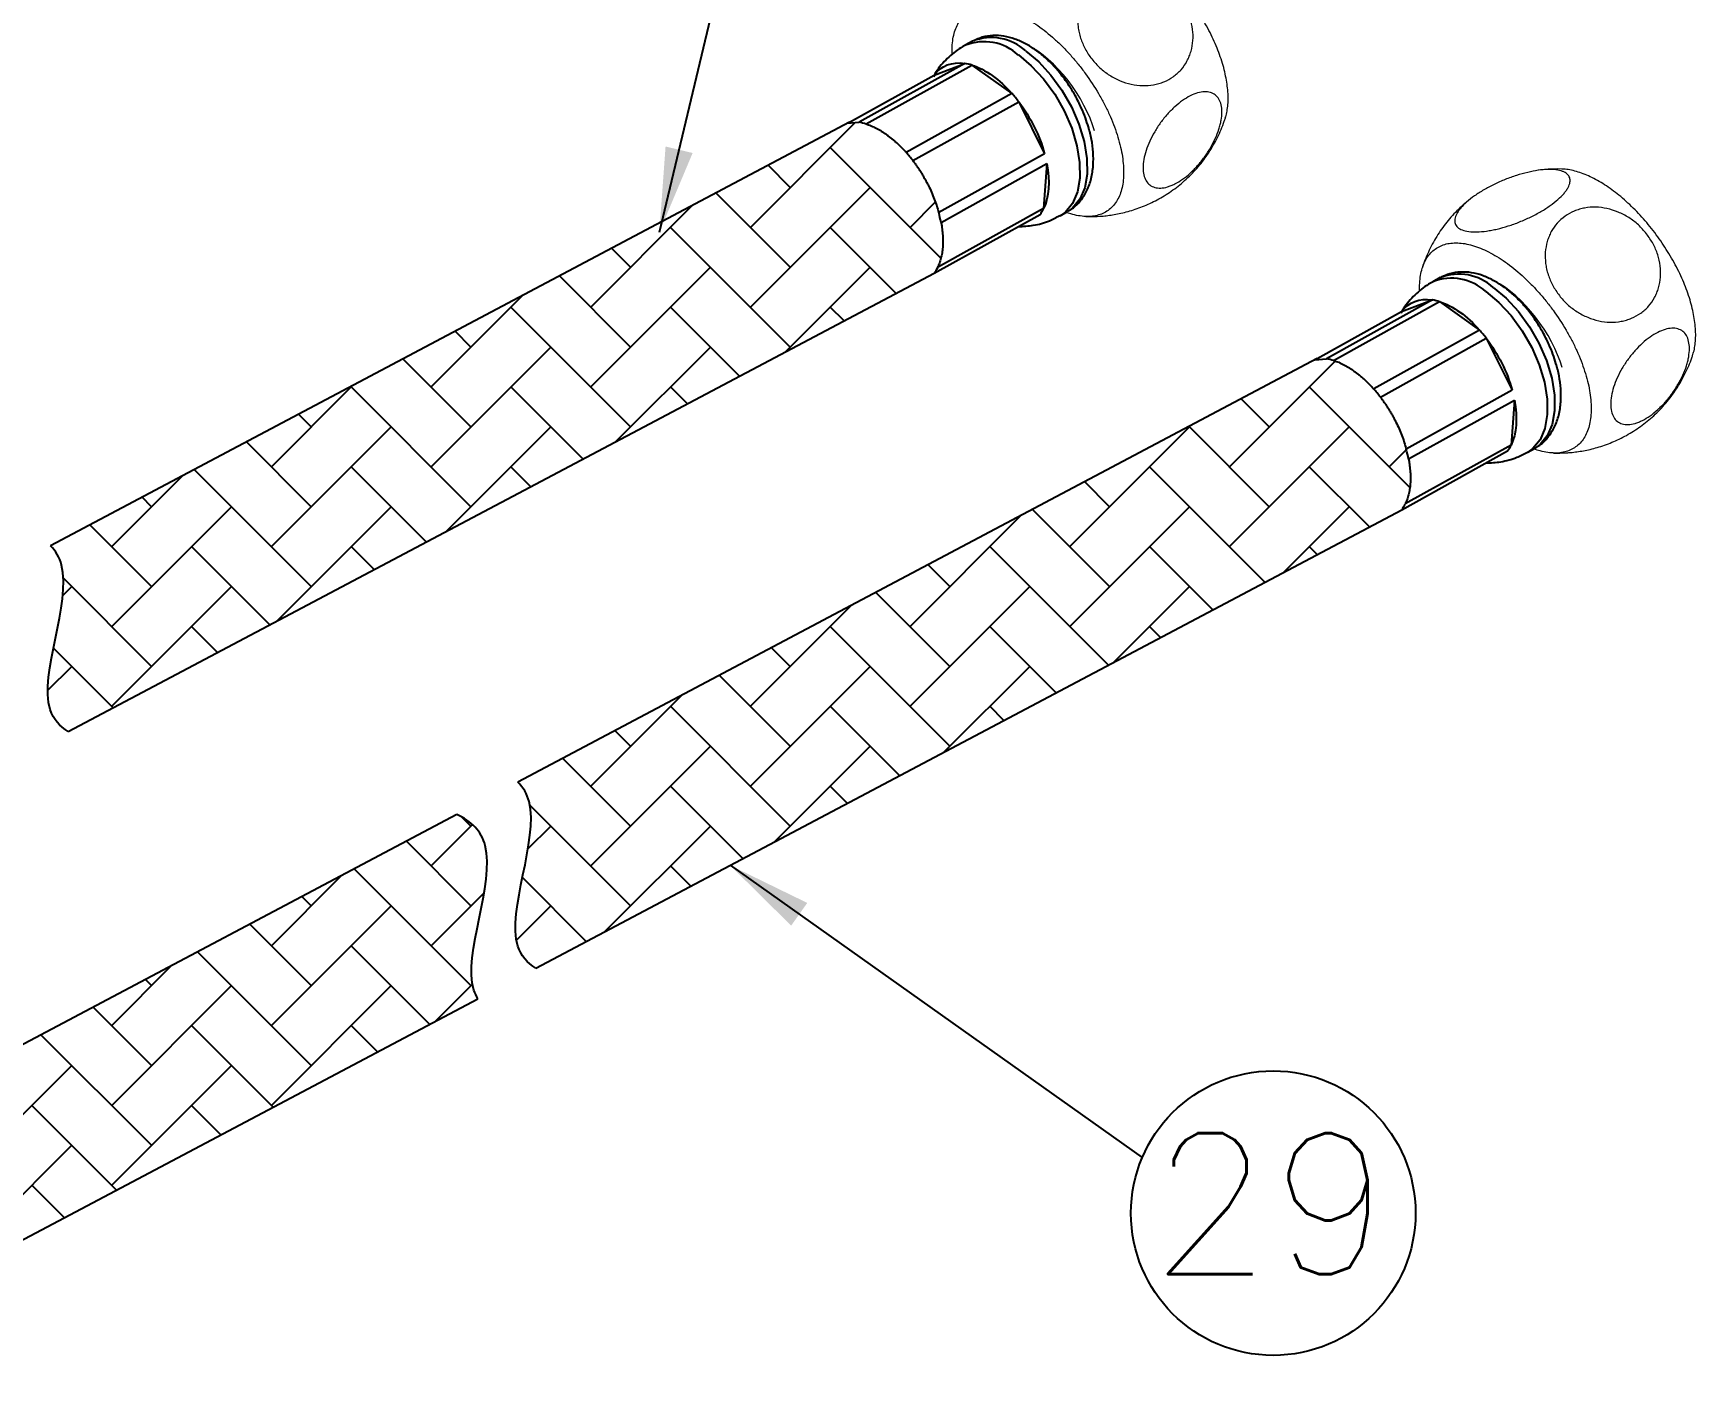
# Model space of a CAD drawing. Extents: x 7948 to 8542, y -4601 to -4181.
# Drawn here: x 8409 to 8467.9, y -4297.5 to -4249.9 of the extents above; entities that cross this region are included whole.
import ezdxf

# ---------------------------------------------------------------- set-up
doc = ezdxf.new("R2010")
doc.units = 0
doc.header["$LTSCALE"] = 7
doc.header["$MEASUREMENT"] = 0
doc.layers.get('0').update_dxf_attribs({"color": 2, "linetype": 'CONTINUOUS'})
for name, color, linetype in [('BODY', 7, 'CONTINUOUS'), ('D', 2, 'CONTINUOUS'), ('Layer 1', 7, 'CONTINUOUS')]:
    doc.layers.add(name, color=color, linetype=linetype)
doc.styles.add('ROMANS', font='romans')
doc.styles.add('STYLE', font='romans.shx', dxfattribs={"bigfont": 'whgtxt.shx'})
doc.dimstyles.new('A-3', dxfattribs={"dimscale": 0, "dimtxt": 2.8, "dimasz": 2, "dimexe": 0.7, "dimexo": 0.5, "dimgap": 1, "dimtad": 1, "dimdec": 4, "dimdsep": 46, "dimtxsty": 'ROMANS', "dimcen": 0, "dimclrd": 3, "dimclre": 3, "dimclrt": 2, "dimadec": 4, "dimazin": 2, "dimtfac": 1, "dimtdec": 4, "dimtmove": 0, "dimatfit": 0, "dimfxl": 0, "dimarcsym": 0})

# ---------------------------------------------------------------- blocks, each defined once
blk = doc.blocks.new('A$C324A5E52')
at = {"ltscale": 0.6}
h = blk.add_hatch(dxfattribs=at)
h.set_pattern_fill('AR-HBONE', color=256)
edge = h.paths.add_edge_path()
edge.add_spline(control_points=[(115.05, 73.99), (114.93, 74.18), (113.75, 76.72), (117.16, 84.05), (114.58, 86.59), (113.55, 87.05)], knot_values=[11.703124, 11.703124, 11.703124, 11.703124, 12.612456, 22.884098, 26.80014, 26.80014, 26.80014, 26.80014], degree=3, periodic=0)
edge.add_line((113.55, 87.05), (58.61, 57.96))
edge.add_line((58.61, 57.96), (59.95, 57.15))
edge.add_line((59.95, 57.15), (61.18, 56.11))
edge.add_line((61.18, 56.11), (62.25, 54.84))
edge.add_line((62.25, 54.84), (63.15, 53.41))
edge.add_line((63.15, 53.41), (63.83, 51.86))
edge.add_line((63.83, 51.86), (64.26, 50.26))
edge.add_line((64.26, 50.26), (64.43, 48.66))
edge.add_line((64.43, 48.66), (64.33, 47.14))
edge.add_line((64.33, 47.14), (115.05, 73.99))
edge = h.paths.add_edge_path()
edge.add_arc((178.38, 110.21), 2.64, 323.8065, 338.0752)
edge.add_spline(control_points=[(180.75, 109.06), (180.8, 109.16), (180.89, 109.37), (180.99, 109.71), (181.07, 110.08), (181.11, 110.41), (181.12, 110.69), (181.13, 110.9), (181.12, 111.12), (181.11, 111.34), (181.09, 111.56), (181.07, 111.79), (181.04, 112.02), (181.01, 112.17), (180.99, 112.25)], knot_values=[0, 0, 0, 0, 0.125506, 0.250088, 0.374612, 0.499948, 0.562816, 0.625365, 0.687703, 0.749936, 0.812174, 0.874525, 0.937098, 1, 1, 1, 1], degree=3, periodic=0)
edge.add_arc((172.19, 110.58), 8.96, 10.7716, 15.3374)
edge.add_spline(control_points=[(180.83, 112.95), (180.79, 113.11), (180.69, 113.43), (180.52, 113.91), (180.32, 114.39), (180.14, 114.78), (179.98, 115.09), (179.85, 115.32), (179.72, 115.55), (179.59, 115.78), (179.45, 116), (179.3, 116.21), (179.15, 116.42), (179.05, 116.56), (179, 116.63)], knot_values=[0, 0, 0, 0, 0.125506, 0.250088, 0.374612, 0.499948, 0.562816, 0.625365, 0.687703, 0.749936, 0.812174, 0.874525, 0.937098, 1, 1, 1, 1], degree=3, periodic=0)
edge.add_arc((170.86, 110.45), 10.22, 37.2436, 41.4273)
edge.add_spline(control_points=[(178.52, 117.21), (178.47, 117.27), (178.35, 117.4), (178.18, 117.57), (178.01, 117.74), (177.84, 117.91), (177.66, 118.06), (177.48, 118.21), (177.3, 118.35), (177.18, 118.44), (177.12, 118.49)], knot_values=[0, 0, 0, 0, 0.125757, 0.250866, 0.375541, 0.5, 0.624459, 0.749134, 0.874243, 1, 1, 1, 1], degree=3, periodic=0)
edge.add_spline(control_points=[(177.12, 118.49), (177.06, 118.53), (176.94, 118.61), (176.76, 118.73), (176.58, 118.84), (176.4, 118.93), (176.22, 119.02), (176.04, 119.1), (175.86, 119.17), (175.74, 119.21), (175.68, 119.23)], knot_values=[0, 0, 0, 0, 0.125757, 0.250866, 0.375541, 0.5, 0.624459, 0.749134, 0.874243, 1, 1, 1, 1], degree=3, periodic=0)
edge.add_arc((174.63, 115.9), 3.49, 72.3791, 80.938)
edge.add_line((175.18, 119.35), (174.35, 119.28))
edge.add_line((174.35, 119.28), (117.89, 89.34))
edge.add_spline(control_points=[(117.89, 89.34), (118.26, 88.97), (119.86, 86.27), (116.44, 78.94), (118.54, 76.54), (119.15, 76.17)], knot_values=[9.860221, 9.860221, 9.860221, 9.860221, 11.941324, 22.212965, 24.965201, 24.965201, 24.965201, 24.965201], degree=3, periodic=0)
edge.add_line((119.15, 76.17), (180.51, 108.65))
edge = h.paths.add_edge_path()
edge.add_spline(control_points=[(148.18, 57.23), (148.06, 57.42), (146.88, 59.96), (150.29, 67.29), (147.71, 69.82), (146.68, 70.29)], knot_values=[11.703124, 11.703124, 11.703124, 11.703124, 12.612456, 22.884098, 26.80014, 26.80014, 26.80014, 26.80014], degree=3, periodic=0)
edge.add_line((146.68, 70.29), (91.73, 41.2))
edge.add_line((91.73, 41.2), (93.08, 40.39))
edge.add_line((93.08, 40.39), (94.3, 39.35))
edge.add_line((94.3, 39.35), (95.38, 38.08))
edge.add_line((95.38, 38.08), (96.28, 36.65))
edge.add_line((96.28, 36.65), (96.95, 35.1))
edge.add_line((96.95, 35.1), (97.39, 33.5))
edge.add_line((97.39, 33.5), (97.56, 31.9))
edge.add_line((97.56, 31.9), (97.46, 30.38))
edge.add_line((97.46, 30.38), (148.18, 57.23))
h = blk.add_hatch(dxfattribs=at)
h.set_pattern_fill('AR-HBONE', color=256)
edge = h.paths.add_edge_path()
edge.add_arc((211.51, 93.45), 2.64, 323.8065, 334.1296)
edge.add_spline(control_points=[(213.88, 92.3), (213.93, 92.4), (214.02, 92.61), (214.12, 92.95), (214.2, 93.32), (214.24, 93.65), (214.25, 93.93), (214.26, 94.14), (214.25, 94.36), (214.24, 94.57), (214.22, 94.8), (214.2, 95.02), (214.16, 95.25), (214.14, 95.41), (214.12, 95.49)], knot_values=[0, 0, 0, 0, 0.125506, 0.250088, 0.374612, 0.499948, 0.562816, 0.625365, 0.687703, 0.749936, 0.812174, 0.874525, 0.937098, 1, 1, 1, 1], degree=3, periodic=0)
edge.add_arc((205.32, 93.81), 8.96, 10.7716, 15.3374)
edge.add_spline(control_points=[(213.96, 96.18), (213.91, 96.34), (213.82, 96.66), (213.65, 97.15), (213.45, 97.62), (213.27, 98.02), (213.11, 98.33), (212.98, 98.56), (212.85, 98.79), (212.71, 99.01), (212.57, 99.23), (212.43, 99.45), (212.28, 99.66), (212.18, 99.8), (212.12, 99.87)], knot_values=[0, 0, 0, 0, 0.125506, 0.250088, 0.374612, 0.499948, 0.562816, 0.625365, 0.687703, 0.749936, 0.812174, 0.874525, 0.937098, 1, 1, 1, 1], degree=3, periodic=0)
edge.add_arc((203.99, 93.69), 10.22, 37.2436, 41.4273)
edge.add_spline(control_points=[(211.65, 100.45), (211.6, 100.51), (211.48, 100.63), (211.31, 100.81), (211.14, 100.98), (210.97, 101.15), (210.79, 101.3), (210.61, 101.45), (210.43, 101.59), (210.31, 101.68), (210.25, 101.72)], knot_values=[0, 0, 0, 0, 0.125757, 0.250866, 0.375541, 0.5, 0.624459, 0.749134, 0.874243, 1, 1, 1, 1], degree=3, periodic=0)
edge.add_spline(control_points=[(210.25, 101.72), (210.19, 101.77), (210.07, 101.85), (209.89, 101.97), (209.71, 102.07), (209.53, 102.17), (209.35, 102.26), (209.17, 102.34), (208.99, 102.41), (208.87, 102.45), (208.81, 102.47)], knot_values=[0, 0, 0, 0, 0.125757, 0.250866, 0.375541, 0.5, 0.624459, 0.749134, 0.874243, 1, 1, 1, 1], degree=3, periodic=0)
edge.add_arc((207.75, 99.14), 3.49, 72.3791, 80.938)
edge.add_line((208.3, 102.59), (207.48, 102.52))
edge.add_line((207.48, 102.52), (151.01, 72.58))
edge.add_spline(control_points=[(151.01, 72.58), (151.39, 72.21), (152.99, 69.51), (149.57, 62.17), (151.67, 59.78), (152.28, 59.41)], knot_values=[9.860221, 9.860221, 9.860221, 9.860221, 11.941324, 22.212965, 24.965201, 24.965201, 24.965201, 24.965201], degree=3, periodic=0)
edge.add_line((152.28, 59.41), (213.64, 91.89))
at = {"color": 7, "linetype": 'Continuous'}
for p, q in [((183.23, 125.1), (182.71, 124.81)), ((174.51, 119.36), (180.5, 122.69)), ((182.68, 123.52), (175.18, 119.35)), ((175.68, 119.23), (183.18, 123.4)), ((180.5, 122.69), (182.68, 123.52)), ((183.18, 123.4), (186.02, 121.38)), ((186.02, 121.38), (178.52, 117.21)), ((179, 116.63), (186.5, 120.81)), ((186.5, 120.81), (188.33, 117.12)), ((174.51, 119.36), (117.89, 89.34)), ((174.35, 119.28), (175.18, 119.35)), ((188.33, 117.12), (180.83, 112.95)), ((180.99, 112.25), (188.49, 116.42)), ((188.49, 116.42), (188.25, 113.23)), ((188.25, 113.23), (180.75, 109.06)), ((180.51, 108.65), (188.01, 112.82)), ((189.43, 112.73), (189.95, 113.02)), ((119.15, 76.17), (180.51, 108.65)), ((216.35, 108.34), (215.84, 108.05)), ((215.81, 106.76), (208.3, 102.59)), ((208.81, 102.47), (216.31, 106.64)), ((213.63, 105.93), (215.81, 106.76)), ((216.31, 106.64), (219.15, 104.62)), ((207.64, 102.6), (213.63, 105.93)), ((219.15, 104.62), (211.65, 100.45)), ((212.12, 99.87), (219.62, 104.05)), ((219.62, 104.05), (221.46, 100.36)), ((207.64, 102.6), (151.01, 72.58)), ((207.48, 102.52), (208.3, 102.59)), ((221.46, 100.36), (213.96, 96.18)), ((214.12, 95.49), (221.62, 99.66)), ((221.62, 99.66), (221.38, 96.47)), ((213.64, 91.89), (221.14, 96.06)), ((221.38, 96.47), (213.88, 92.3)), ((222.56, 95.97), (223.08, 96.26)), ((152.28, 59.41), (213.64, 91.89)), ((146.68, 70.29), (91.73, 41.19)), ((97.46, 30.38), (148.18, 57.23))]:
    blk.add_line(p, q, dxfattribs=at)
at = {"lineweight": 0}
for p, q in [((186.75, 125.02), (186.39, 125.16)), ((187.11, 124.85), (186.75, 125.02)), ((187.48, 124.63), (187.11, 124.85)), ((187.85, 124.39), (187.48, 124.63)), ((188.23, 124.11), (187.85, 124.39)), ((188.59, 123.8), (188.23, 124.11)), ((188.96, 123.46), (188.59, 123.8)), ((189.31, 123.1), (188.96, 123.46)), ((189.66, 122.71), (189.31, 123.1)), ((189.99, 122.31), (189.66, 122.71)), ((190.3, 121.88), (189.99, 122.31)), ((190.6, 121.45), (190.3, 121.88)), ((190.87, 121), (190.6, 121.45)), ((191.12, 120.55), (190.87, 121)), ((191.35, 120.09), (191.12, 120.55)), ((191.55, 119.64), (191.35, 120.09)), ((191.72, 119.18), (191.55, 119.64)), ((191.87, 118.74), (191.72, 119.18)), ((223.5, 115.97), (223.36, 115.95)), ((224.98, 116.03), (224.68, 116.04)), ((218.62, 114), (218.6, 113.99)), ((191.26, 112.67), (191.55, 112.67)), ((215.12, 109.12), (215.1, 109.05)), ((219.88, 108.26), (219.52, 108.4)), ((220.24, 108.09), (219.88, 108.26)), ((220.61, 107.87), (220.24, 108.09)), ((220.98, 107.63), (220.61, 107.87)), ((221.35, 107.35), (220.98, 107.63)), ((221.72, 107.04), (221.35, 107.35)), ((222.09, 106.7), (221.72, 107.04)), ((222.44, 106.34), (222.09, 106.7)), ((222.79, 105.95), (222.44, 106.34)), ((223.12, 105.54), (222.79, 105.95)), ((223.43, 105.12), (223.12, 105.54)), ((223.73, 104.69), (223.43, 105.12)), ((224, 104.24), (223.73, 104.69)), ((224.25, 103.79), (224, 104.24)), ((224.48, 103.33), (224.25, 103.79)), ((224.68, 102.88), (224.48, 103.33)), ((224.85, 102.42), (224.68, 102.88)), ((225, 101.98), (224.85, 102.42)), ((224.39, 95.91), (224.68, 95.91))]:
    blk.add_line(p, q, dxfattribs=at)
at = {"color": 8, "linetype": 'Continuous', "flags": 128}
for points in [[(186.47, 124.12), (187.39, 123.35), (188.26, 122.42), (189.05, 121.34), (189.72, 120.16), (190.25, 118.93), (190.62, 117.69), (190.81, 116.5), (190.82, 115.39), (190.65, 114.41), (190.31, 113.6), (189.8, 112.99), (189.43, 112.73)], [(186.99, 124.4), (187.91, 123.64), (188.78, 122.7), (189.56, 121.62), (190.23, 120.45), (190.76, 119.22), (191.13, 117.98), (191.33, 116.78), (191.34, 115.68), (191.17, 114.7), (190.82, 113.89), (190.31, 113.27), (189.95, 113.02)], [(219.6, 107.36), (220.52, 106.59), (221.39, 105.65), (222.18, 104.58), (222.85, 103.4), (223.38, 102.17), (223.75, 100.93), (223.94, 99.73), (223.95, 98.63), (223.78, 97.65), (223.44, 96.84), (222.93, 96.23), (222.56, 95.97)], [(220.12, 107.64), (221.04, 106.88), (221.91, 105.94), (222.69, 104.86), (223.36, 103.69), (223.89, 102.46), (224.26, 101.22), (224.46, 100.02), (224.47, 98.91), (224.3, 97.94), (223.95, 97.13), (223.44, 96.51), (223.08, 96.26)]]:
    blk.add_lwpolyline(points, dxfattribs=at)
at = {"color": 8, "linetype": 'Continuous'}
for centre, start, end in [((184.04, 121.46), 47.483, 111.5746), ((184.56, 121.75), 47.4707, 111.6885), ((217.69, 104.99), 47.4707, 111.6885), ((217.17, 104.7), 47.483, 111.5746)]:
    blk.add_arc(centre, 3.6, start, end, dxfattribs=at)
at = {"color": 7, "linetype": 'Continuous'}
for centre, radius, start, end in [((182.13, 120.07), 3.49, 72.3791, 80.938), ((178.36, 114.62), 10.22, 37.2436, 41.4273), ((174.63, 115.9), 3.49, 72.3791, 80.938), ((170.86, 110.45), 10.22, 37.2436, 41.4273), ((185.88, 114.38), 2.64, 323.8065, 334.1296), ((172.19, 110.58), 8.96, 10.7716, 15.3374), ((178.38, 110.21), 2.64, 323.8065, 334.1296), ((215.26, 103.31), 3.49, 72.3791, 80.938), ((211.49, 97.86), 10.22, 37.2436, 41.4273), ((207.75, 99.14), 3.49, 72.3791, 80.938), ((203.99, 93.69), 10.22, 37.2436, 41.4273), ((205.32, 93.81), 8.96, 10.7716, 15.3374), ((219.01, 97.62), 2.64, 323.8065, 334.1296), ((211.51, 93.45), 2.64, 323.8065, 334.1296)]:
    blk.add_arc(centre, radius, start, end, dxfattribs=at)
at = {"lineweight": 0}
for points, knots in [([(201.13, 119.66), (201.15, 119.71), (201.22, 119.9), (201.28, 120.25), (201.34, 120.72), (201.34, 121.24), (201.3, 121.77), (201.22, 122.34), (201.1, 122.92), (200.94, 123.53), (200.73, 124.14), (200.49, 124.77), (200.21, 125.39), (199.89, 126.02), (199.54, 126.65), (199.16, 127.26), (198.76, 127.86), (198.32, 128.44), (197.87, 129), (197.4, 129.54), (196.91, 130.04), (196.41, 130.51), (195.9, 130.95), (195.39, 131.34), (194.88, 131.69), (194.37, 132), (193.86, 132.26), (193.37, 132.47), (192.89, 132.63), (192.42, 132.74), (192.07, 132.79), (191.89, 132.79), (191.85, 132.79)], [0, 0, 0, 0, 0.014313, 0.048633, 0.083194, 0.118126, 0.153567, 0.187888, 0.222511, 0.257381, 0.292822, 0.327142, 0.361765, 0.396635, 0.432077, 0.466397, 0.50102, 0.53589, 0.571331, 0.605528, 0.640212, 0.675144, 0.710586, 0.744906, 0.779467, 0.814399, 0.84984, 0.884161, 0.918784, 0.953653, 0.989095, 1, 1, 1, 1]), ([(197.44, 122.58), (197.23, 122.44), (197.02, 122.32), (196.67, 122.17), (196.55, 122.13), (196.3, 122.06), (196.18, 122.03), (195.8, 121.96), (195.54, 121.94), (195.01, 121.95), (194.73, 121.99), (194.2, 122.1), (193.94, 122.18), (193.55, 122.35), (193.42, 122.41), (193.17, 122.54), (193.05, 122.61), (192.69, 122.84), (192.46, 123.01), (192.04, 123.4), (191.85, 123.61), (191.5, 124.06), (191.34, 124.3), (191.08, 124.8), (190.97, 125.05), (190.84, 125.45), (190.8, 125.58), (190.74, 125.85), (190.72, 125.98), (190.67, 126.38), (190.66, 126.64), (190.7, 127.17), (190.75, 127.42), (190.85, 127.78), (190.89, 127.9), (190.99, 128.14), (191.04, 128.25), (191.22, 128.58), (191.37, 128.78), (191.69, 129.15), (191.88, 129.31), (192.28, 129.6), (192.5, 129.72), (192.85, 129.87), (192.97, 129.91), (193.22, 129.98), (193.34, 130.01), (193.72, 130.08), (193.98, 130.1), (194.52, 130.09), (194.78, 130.06), (195.32, 129.94), (195.58, 129.86), (196.1, 129.64), (196.35, 129.51), (196.83, 129.2), (197.06, 129.03), (197.48, 128.64), (197.67, 128.44), (198.03, 127.98), (198.18, 127.74), (198.38, 127.37), (198.44, 127.25), (198.55, 126.99), (198.6, 126.86), (198.72, 126.46), (198.78, 126.2), (198.85, 125.67), (198.86, 125.4), (198.82, 124.88), (198.78, 124.63), (198.67, 124.26), (198.63, 124.14), (198.53, 123.91), (198.48, 123.79), (198.3, 123.47), (198.16, 123.26), (197.83, 122.89), (197.64, 122.73), (197.44, 122.58)], [0, 0, 0, 0, 0.03125, 0.03125, 0.046875, 0.046875, 0.0625, 0.0625, 0.09375, 0.09375, 0.125, 0.125, 0.15625, 0.15625, 0.171875, 0.171875, 0.1875, 0.1875, 0.21875, 0.21875, 0.25, 0.25, 0.28125, 0.28125, 0.3125, 0.3125, 0.328125, 0.328125, 0.34375, 0.34375, 0.375, 0.375, 0.40625, 0.40625, 0.421875, 0.421875, 0.4375, 0.4375, 0.46875, 0.46875, 0.5, 0.5, 0.53125, 0.53125, 0.546875, 0.546875, 0.5625, 0.5625, 0.59375, 0.59375, 0.625, 0.625, 0.65625, 0.65625, 0.6875, 0.6875, 0.71875, 0.71875, 0.75, 0.75, 0.78125, 0.78125, 0.796875, 0.796875, 0.8125, 0.8125, 0.84375, 0.84375, 0.875, 0.875, 0.90625, 0.90625, 0.921875, 0.921875, 0.9375, 0.9375, 0.96875, 0.96875, 1, 1, 1, 1]), ([(181.78, 124.18), (181.77, 124.26), (181.77, 124.33), (181.77, 124.61), (181.78, 124.8), (181.82, 125.17), (181.85, 125.35), (181.97, 125.85), (182.08, 126.15), (182.31, 126.54), (182.4, 126.66), (182.58, 126.88), (182.69, 126.98), (183.02, 127.24), (183.27, 127.37), (183.83, 127.54), (184.14, 127.57), (184.64, 127.55), (184.81, 127.54), (185.16, 127.48), (185.34, 127.43), (185.89, 127.27), (186.27, 127.12), (187.05, 126.72), (187.45, 126.48), (188.25, 125.92), (188.64, 125.6), (189.23, 125.07), (189.43, 124.88), (189.81, 124.5), (190.18, 124.1), (190.54, 123.68), (190.89, 123.24), (191.06, 123.02), (191.56, 122.33), (191.87, 121.86), (192.29, 121.14), (192.42, 120.9), (192.68, 120.41), (192.8, 120.17), (193.13, 119.44), (193.31, 118.96), (193.54, 118.24), (193.61, 118), (193.73, 117.54), (193.78, 117.31), (193.89, 116.65), (193.93, 116.22), (193.93, 115.62), (193.92, 115.43), (193.89, 115.06), (193.83, 114.71), (193.73, 114.39), (193.62, 114.09), (193.55, 113.95), (193.32, 113.56), (193.13, 113.34), (192.69, 112.99), (192.44, 112.86), (191.88, 112.7), (191.57, 112.66), (191.07, 112.68), (190.9, 112.7), (190.55, 112.76), (190.37, 112.8), (190.06, 112.89), (189.92, 112.93), (189.79, 112.98)], [1.2438572, 1.2438572, 1.2438572, 1.2438572, 1.25, 1.25, 1.265625, 1.265625, 1.28125, 1.28125, 1.3125, 1.3125, 1.328125, 1.328125, 1.34375, 1.34375, 1.375, 1.375, 1.40625, 1.40625, 1.421875, 1.421875, 1.4375, 1.4375, 1.46875, 1.46875, 1.5, 1.5, 1.53125, 1.53125, 1.546875, 1.546875, 1.5625, 1.578125, 1.578125, 1.59375, 1.59375, 1.625, 1.625, 1.640625, 1.640625, 1.65625, 1.65625, 1.6875, 1.6875, 1.703125, 1.703125, 1.71875, 1.71875, 1.75, 1.75, 1.765625, 1.765625, 1.78125, 1.796875, 1.796875, 1.8125, 1.8125, 1.84375, 1.84375, 1.875, 1.875, 1.90625, 1.90625, 1.921875, 1.921875, 1.9375, 1.9375, 1.9485763, 1.9485763, 1.9485763, 1.9485763]), ([(198.1, 115.31), (197.92, 115.18), (197.74, 115.07), (197.47, 114.94), (197.38, 114.9), (197.21, 114.83), (197.12, 114.8), (196.87, 114.72), (196.71, 114.69), (196.4, 114.68), (196.26, 114.7), (196, 114.77), (195.89, 114.83), (195.68, 114.99), (195.6, 115.09), (195.46, 115.33), (195.4, 115.47), (195.33, 115.78), (195.31, 115.95), (195.31, 116.31), (195.33, 116.51), (195.4, 116.92), (195.46, 117.13), (195.6, 117.56), (195.68, 117.79), (195.88, 118.23), (196, 118.46), (196.26, 118.9), (196.4, 119.12), (196.63, 119.43), (196.71, 119.53), (196.87, 119.73), (196.95, 119.83), (197.2, 120.11), (197.38, 120.29), (197.74, 120.61), (197.92, 120.76), (198.28, 121.02), (198.47, 121.13), (198.83, 121.31), (199, 121.39), (199.34, 121.48), (199.5, 121.51), (199.81, 121.52), (199.95, 121.51), (200.2, 121.43), (200.32, 121.37), (200.52, 121.21), (200.61, 121.11), (200.75, 120.88), (200.8, 120.74), (200.88, 120.43), (200.89, 120.26), (200.89, 119.89), (200.88, 119.7), (200.82, 119.4), (200.8, 119.29), (200.75, 119.08), (200.72, 118.97), (200.61, 118.64), (200.53, 118.42), (200.32, 117.97), (200.21, 117.75), (199.95, 117.31), (199.81, 117.09), (199.5, 116.67), (199.34, 116.47), (199.01, 116.1), (198.83, 115.92), (198.47, 115.59), (198.29, 115.44), (198.1, 115.31)], [0, 0, 0, 0, 0.03125, 0.03125, 0.046875, 0.046875, 0.0625, 0.0625, 0.09375, 0.09375, 0.125, 0.125, 0.15625, 0.15625, 0.1875, 0.1875, 0.21875, 0.21875, 0.25, 0.25, 0.28125, 0.28125, 0.3125, 0.3125, 0.34375, 0.34375, 0.375, 0.375, 0.40625, 0.40625, 0.421875, 0.421875, 0.4375, 0.4375, 0.46875, 0.46875, 0.5, 0.5, 0.53125, 0.53125, 0.5625, 0.5625, 0.59375, 0.59375, 0.625, 0.625, 0.65625, 0.65625, 0.6875, 0.6875, 0.71875, 0.71875, 0.75, 0.75, 0.78125, 0.78125, 0.796875, 0.796875, 0.8125, 0.8125, 0.84375, 0.84375, 0.875, 0.875, 0.90625, 0.90625, 0.9375, 0.9375, 0.96875, 0.96875, 1, 1, 1, 1]), ([(191.55, 112.67), (191.78, 112.67), (192.08, 112.68), (192.54, 112.71), (192.93, 112.76), (193.39, 112.83), (193.87, 112.93), (194.38, 113.07), (194.89, 113.23), (195.41, 113.43), (195.92, 113.66), (196.44, 113.92), (196.94, 114.22), (197.43, 114.55), (197.91, 114.92), (198.37, 115.32), (198.81, 115.74), (199.22, 116.2), (199.61, 116.68), (199.96, 117.19), (200.29, 117.72), (200.59, 118.27), (200.84, 118.84), (201.03, 119.3), (201.11, 119.58), (201.14, 119.66)], [0, 0, 0, 0, 0.052195, 0.073208, 0.108171, 0.144582, 0.183763, 0.22481, 0.267358, 0.31111, 0.355849, 0.401407, 0.447653, 0.494481, 0.541804, 0.58955, 0.63766, 0.686082, 0.734776, 0.783706, 0.832843, 0.882161, 0.931642, 0.981267, 1, 1, 1, 1]), ([(224.15, 113.45), (223.95, 113.3), (223.73, 113.16), (223.38, 112.96), (223.27, 112.89), (223.02, 112.76), (222.89, 112.7), (222.51, 112.51), (222.25, 112.4), (221.72, 112.18), (221.45, 112.09), (220.92, 111.92), (220.66, 111.84), (220.27, 111.75), (220.14, 111.73), (219.89, 111.68), (219.77, 111.66), (219.41, 111.61), (219.18, 111.59), (218.76, 111.58), (218.56, 111.59), (218.21, 111.63), (218.06, 111.67), (217.79, 111.77), (217.68, 111.83), (217.56, 111.94), (217.52, 111.99), (217.46, 112.07), (217.44, 112.12), (217.39, 112.27), (217.38, 112.37), (217.42, 112.61), (217.46, 112.74), (217.57, 112.93), (217.61, 113), (217.71, 113.14), (217.76, 113.21), (217.94, 113.42), (218.08, 113.56), (218.41, 113.85), (218.6, 114), (219, 114.28), (219.22, 114.42), (219.57, 114.63), (219.69, 114.69), (219.93, 114.82), (220.06, 114.89), (220.44, 115.07), (220.7, 115.19), (221.23, 115.4), (221.5, 115.5), (222.03, 115.67), (222.3, 115.74), (222.82, 115.86), (223.06, 115.91), (223.54, 115.98), (223.77, 116), (224.19, 116.01), (224.39, 116), (224.74, 115.96), (224.9, 115.92), (225.09, 115.85), (225.16, 115.82), (225.26, 115.75), (225.31, 115.72), (225.44, 115.6), (225.5, 115.52), (225.57, 115.32), (225.57, 115.21), (225.54, 114.98), (225.49, 114.85), (225.39, 114.66), (225.34, 114.59), (225.25, 114.45), (225.19, 114.38), (225.02, 114.17), (224.87, 114.03), (224.54, 113.74), (224.36, 113.59), (224.15, 113.45)], [0, 0, 0, 0, 0.03125, 0.03125, 0.046875, 0.046875, 0.0625, 0.0625, 0.09375, 0.09375, 0.125, 0.125, 0.15625, 0.15625, 0.171875, 0.171875, 0.1875, 0.1875, 0.21875, 0.21875, 0.25, 0.25, 0.28125, 0.28125, 0.3125, 0.3125, 0.328125, 0.328125, 0.34375, 0.34375, 0.375, 0.375, 0.40625, 0.40625, 0.421875, 0.421875, 0.4375, 0.4375, 0.46875, 0.46875, 0.5, 0.5, 0.53125, 0.53125, 0.546875, 0.546875, 0.5625, 0.5625, 0.59375, 0.59375, 0.625, 0.625, 0.65625, 0.65625, 0.6875, 0.6875, 0.71875, 0.71875, 0.75, 0.75, 0.78125, 0.78125, 0.796875, 0.796875, 0.8125, 0.8125, 0.84375, 0.84375, 0.875, 0.875, 0.90625, 0.90625, 0.921875, 0.921875, 0.9375, 0.9375, 0.96875, 0.96875, 1, 1, 1, 1]), ([(224.68, 116.04), (224.46, 116.04), (224.15, 116.03), (223.78, 116), (223.64, 115.98), (223.58, 115.98)], [0, 0, 0, 0, 0.597062, 0.837426, 1, 1, 1, 1]), ([(234.26, 102.9), (234.28, 102.95), (234.35, 103.13), (234.41, 103.49), (234.46, 103.96), (234.47, 104.47), (234.43, 105.01), (234.35, 105.58), (234.23, 106.16), (234.07, 106.76), (233.86, 107.38), (233.62, 108), (233.34, 108.63), (233.02, 109.26), (232.67, 109.88), (232.29, 110.5), (231.89, 111.09), (231.45, 111.68), (231, 112.24), (230.53, 112.77), (230.04, 113.28), (229.54, 113.75), (229.03, 114.19), (228.52, 114.58), (228.01, 114.93), (227.5, 115.24), (226.99, 115.5), (226.5, 115.71), (226.02, 115.87), (225.55, 115.98), (225.2, 116.03), (225.02, 116.03), (224.98, 116.03)], [0, 0, 0, 0, 0.014313, 0.048633, 0.083194, 0.118126, 0.153567, 0.187888, 0.222511, 0.257381, 0.292822, 0.327142, 0.361765, 0.396635, 0.432077, 0.466397, 0.50102, 0.53589, 0.571331, 0.605528, 0.640212, 0.675144, 0.710586, 0.744906, 0.779467, 0.814399, 0.84984, 0.884161, 0.918784, 0.953653, 0.989095, 1, 1, 1, 1]), ([(218.45, 113.87), (218.41, 113.84), (218.21, 113.69), (217.87, 113.39), (217.43, 112.97), (217.02, 112.51), (216.63, 112.03), (216.28, 111.52), (215.95, 110.99), (215.65, 110.44), (215.39, 109.87), (215.23, 109.45), (215.16, 109.22), (215.15, 109.19)], [0, 0, 0, 0, 0.0255479, 0.1297064, 0.2346576, 0.3402919, 0.4465178, 0.5532584, 0.6604497, 0.7680382, 0.8759797, 0.9842379, 1, 1, 1, 1]), ([(230.57, 105.82), (230.36, 105.68), (230.14, 105.56), (229.8, 105.41), (229.68, 105.37), (229.43, 105.3), (229.31, 105.27), (228.92, 105.2), (228.66, 105.18), (228.13, 105.19), (227.86, 105.22), (227.33, 105.34), (227.07, 105.42), (226.68, 105.59), (226.55, 105.65), (226.3, 105.78), (226.18, 105.85), (225.82, 106.08), (225.59, 106.25), (225.17, 106.64), (224.98, 106.85), (224.63, 107.3), (224.47, 107.54), (224.2, 108.03), (224.1, 108.29), (223.97, 108.68), (223.93, 108.82), (223.87, 109.09), (223.85, 109.22), (223.8, 109.62), (223.79, 109.88), (223.83, 110.41), (223.88, 110.66), (223.98, 111.02), (224.02, 111.14), (224.12, 111.37), (224.17, 111.49), (224.35, 111.82), (224.5, 112.02), (224.82, 112.39), (225.01, 112.55), (225.41, 112.84), (225.63, 112.96), (225.98, 113.1), (226.1, 113.15), (226.35, 113.22), (226.47, 113.25), (226.85, 113.32), (227.11, 113.34), (227.65, 113.33), (227.91, 113.29), (228.44, 113.18), (228.71, 113.09), (229.23, 112.88), (229.48, 112.75), (229.96, 112.44), (230.19, 112.27), (230.61, 111.88), (230.8, 111.67), (231.15, 111.22), (231.31, 110.98), (231.51, 110.61), (231.57, 110.49), (231.68, 110.23), (231.73, 110.1), (231.85, 109.7), (231.91, 109.44), (231.98, 108.91), (231.99, 108.64), (231.95, 108.12), (231.9, 107.86), (231.8, 107.5), (231.76, 107.38), (231.66, 107.14), (231.61, 107.03), (231.43, 106.71), (231.29, 106.5), (230.96, 106.13), (230.77, 105.97), (230.57, 105.82)], [0, 0, 0, 0, 0.03125, 0.03125, 0.046875, 0.046875, 0.0625, 0.0625, 0.09375, 0.09375, 0.125, 0.125, 0.15625, 0.15625, 0.171875, 0.171875, 0.1875, 0.1875, 0.21875, 0.21875, 0.25, 0.25, 0.28125, 0.28125, 0.3125, 0.3125, 0.328125, 0.328125, 0.34375, 0.34375, 0.375, 0.375, 0.40625, 0.40625, 0.421875, 0.421875, 0.4375, 0.4375, 0.46875, 0.46875, 0.5, 0.5, 0.53125, 0.53125, 0.546875, 0.546875, 0.5625, 0.5625, 0.59375, 0.59375, 0.625, 0.625, 0.65625, 0.65625, 0.6875, 0.6875, 0.71875, 0.71875, 0.75, 0.75, 0.78125, 0.78125, 0.796875, 0.796875, 0.8125, 0.8125, 0.84375, 0.84375, 0.875, 0.875, 0.90625, 0.90625, 0.921875, 0.921875, 0.9375, 0.9375, 0.96875, 0.96875, 1, 1, 1, 1]), ([(214.91, 107.41), (214.9, 107.49), (214.9, 107.57), (214.9, 107.85), (214.91, 108.04), (214.95, 108.41), (214.98, 108.59), (215.1, 109.09), (215.21, 109.39), (215.44, 109.78), (215.52, 109.9), (215.71, 110.12), (215.82, 110.22), (216.15, 110.48), (216.4, 110.61), (216.96, 110.78), (217.27, 110.81), (217.77, 110.79), (217.94, 110.78), (218.29, 110.72), (218.47, 110.67), (219.02, 110.51), (219.4, 110.36), (220.18, 109.96), (220.58, 109.72), (221.38, 109.16), (221.77, 108.84), (222.36, 108.31), (222.55, 108.12), (222.94, 107.74), (223.31, 107.34), (223.67, 106.92), (224.02, 106.48), (224.19, 106.26), (224.69, 105.57), (225, 105.1), (225.42, 104.38), (225.55, 104.14), (225.81, 103.65), (225.93, 103.41), (226.26, 102.68), (226.44, 102.19), (226.67, 101.48), (226.74, 101.24), (226.86, 100.78), (226.91, 100.55), (227.02, 99.89), (227.06, 99.46), (227.06, 98.86), (227.05, 98.67), (227.01, 98.3), (226.96, 97.95), (226.86, 97.63), (226.75, 97.33), (226.68, 97.19), (226.45, 96.8), (226.26, 96.58), (225.82, 96.23), (225.57, 96.1), (225, 95.93), (224.7, 95.9), (224.2, 95.92), (224.03, 95.94), (223.68, 96), (223.5, 96.04), (223.19, 96.13), (223.05, 96.17), (222.92, 96.22)], [1.2438572, 1.2438572, 1.2438572, 1.2438572, 1.25, 1.25, 1.265625, 1.265625, 1.28125, 1.28125, 1.3125, 1.3125, 1.328125, 1.328125, 1.34375, 1.34375, 1.375, 1.375, 1.40625, 1.40625, 1.421875, 1.421875, 1.4375, 1.4375, 1.46875, 1.46875, 1.5, 1.5, 1.53125, 1.53125, 1.546875, 1.546875, 1.5625, 1.578125, 1.578125, 1.59375, 1.59375, 1.625, 1.625, 1.640625, 1.640625, 1.65625, 1.65625, 1.6875, 1.6875, 1.703125, 1.703125, 1.71875, 1.71875, 1.75, 1.75, 1.765625, 1.765625, 1.78125, 1.796875, 1.796875, 1.8125, 1.8125, 1.84375, 1.84375, 1.875, 1.875, 1.90625, 1.90625, 1.921875, 1.921875, 1.9375, 1.9375, 1.9485763, 1.9485763, 1.9485763, 1.9485763]), ([(231.23, 98.55), (231.05, 98.42), (230.87, 98.31), (230.6, 98.18), (230.51, 98.14), (230.34, 98.06), (230.25, 98.03), (230, 97.96), (229.84, 97.93), (229.53, 97.92), (229.39, 97.94), (229.13, 98.01), (229.02, 98.07), (228.81, 98.23), (228.72, 98.33), (228.59, 98.57), (228.53, 98.71), (228.46, 99.02), (228.44, 99.19), (228.44, 99.55), (228.46, 99.75), (228.53, 100.16), (228.58, 100.37), (228.72, 100.8), (228.81, 101.03), (229.01, 101.47), (229.13, 101.7), (229.39, 102.14), (229.53, 102.36), (229.76, 102.67), (229.83, 102.77), (230, 102.97), (230.08, 103.07), (230.33, 103.35), (230.51, 103.53), (230.86, 103.85), (231.05, 104), (231.41, 104.26), (231.59, 104.37), (231.95, 104.55), (232.13, 104.62), (232.47, 104.72), (232.63, 104.75), (232.93, 104.76), (233.07, 104.75), (233.33, 104.67), (233.45, 104.61), (233.65, 104.45), (233.74, 104.35), (233.88, 104.12), (233.93, 103.98), (234, 103.67), (234.02, 103.5), (234.02, 103.13), (234, 102.94), (233.95, 102.63), (233.93, 102.53), (233.88, 102.32), (233.85, 102.21), (233.74, 101.88), (233.66, 101.66), (233.45, 101.21), (233.34, 100.99), (233.08, 100.55), (232.94, 100.33), (232.63, 99.91), (232.47, 99.71), (232.14, 99.33), (231.96, 99.16), (231.6, 98.83), (231.42, 98.68), (231.23, 98.55)], [0, 0, 0, 0, 0.03125, 0.03125, 0.046875, 0.046875, 0.0625, 0.0625, 0.09375, 0.09375, 0.125, 0.125, 0.15625, 0.15625, 0.1875, 0.1875, 0.21875, 0.21875, 0.25, 0.25, 0.28125, 0.28125, 0.3125, 0.3125, 0.34375, 0.34375, 0.375, 0.375, 0.40625, 0.40625, 0.421875, 0.421875, 0.4375, 0.4375, 0.46875, 0.46875, 0.5, 0.5, 0.53125, 0.53125, 0.5625, 0.5625, 0.59375, 0.59375, 0.625, 0.625, 0.65625, 0.65625, 0.6875, 0.6875, 0.71875, 0.71875, 0.75, 0.75, 0.78125, 0.78125, 0.796875, 0.796875, 0.8125, 0.8125, 0.84375, 0.84375, 0.875, 0.875, 0.90625, 0.90625, 0.9375, 0.9375, 0.96875, 0.96875, 1, 1, 1, 1]), ([(224.68, 95.91), (224.9, 95.91), (225.21, 95.92), (225.67, 95.95), (226.06, 96), (226.52, 96.07), (227, 96.17), (227.5, 96.3), (228.02, 96.47), (228.54, 96.67), (229.05, 96.9), (229.57, 97.16), (230.07, 97.46), (230.56, 97.79), (231.04, 98.16), (231.5, 98.55), (231.93, 98.98), (232.35, 99.44), (232.73, 99.92), (233.09, 100.43), (233.42, 100.96), (233.71, 101.51), (233.97, 102.08), (234.16, 102.54), (234.24, 102.82), (234.26, 102.9)], [0, 0, 0, 0, 0.052195, 0.073208, 0.108171, 0.144582, 0.183763, 0.22481, 0.267358, 0.31111, 0.355849, 0.401407, 0.447653, 0.494481, 0.541804, 0.58955, 0.63766, 0.686082, 0.734776, 0.783706, 0.832843, 0.882161, 0.931642, 0.981267, 1, 1, 1, 1])]:
    blk.add_open_spline(points, degree=3, knots=knots, dxfattribs=at)
at = {"color": 7, "linetype": 'Continuous'}
for points, knots in [([(190.5, 121.24), (190.28, 121.61), (189.97, 122.12), (189.44, 122.82), (188.96, 123.38), (188.36, 123.96), (187.7, 124.49), (186.98, 124.94), (186.23, 125.27), (185.45, 125.48), (184.67, 125.52), (183.94, 125.42), (183.51, 125.22), (183.31, 125.13)], [0, 0, 0, 0, 0.1249317, 0.1758399, 0.2596105, 0.3454559, 0.4366394, 0.5308793, 0.6273944, 0.7248549, 0.8220746, 0.9185932, 1, 1, 1, 1]), ([(182.72, 124.81), (182.66, 124.78), (182.23, 124.56), (181.53, 123.99), (180.83, 123.26), (180.54, 122.74), (180.45, 122.58)], [0, 0, 0, 0, 0.0647165, 0.4451349, 0.8293927, 1, 1, 1, 1]), ([(190.1, 113.13), (190.17, 113.16), (190.46, 113.33), (190.91, 113.79), (191.36, 114.51), (191.66, 115.36), (191.79, 116.27), (191.79, 117.2), (191.67, 118.12), (191.47, 118.94), (191.22, 119.69), (190.92, 120.44), (190.65, 120.95), (190.5, 121.24)], [0.0297921, 0.0297921, 0.0297921, 0.0297921, 0.0565318, 0.1574774, 0.2615004, 0.3689373, 0.4765652, 0.5798514, 0.6751145, 0.7667188, 0.8337299, 0.9081883, 1, 1, 1, 1]), ([(175.68, 119.23), (175.74, 119.21), (175.86, 119.17), (176.04, 119.1), (176.22, 119.02), (176.4, 118.93), (176.58, 118.84), (176.76, 118.73), (176.94, 118.61), (177.06, 118.53), (177.12, 118.49)], [0, 0, 0, 0, 0.1257565, 0.2508657, 0.3755415, 0.5, 0.6244585, 0.7491343, 0.8742435, 1, 1, 1, 1]), ([(177.12, 118.49), (177.18, 118.44), (177.3, 118.35), (177.48, 118.21), (177.66, 118.06), (177.84, 117.91), (178.01, 117.74), (178.18, 117.57), (178.35, 117.4), (178.47, 117.27), (178.52, 117.21)], [0, 0, 0, 0, 0.125757, 0.250866, 0.375541, 0.5, 0.624459, 0.749134, 0.874243, 1, 1, 1, 1]), ([(179, 116.63), (179.05, 116.56), (179.15, 116.42), (179.3, 116.21), (179.45, 116), (179.59, 115.78), (179.72, 115.55), (179.85, 115.32), (179.98, 115.09), (180.14, 114.78), (180.32, 114.39), (180.52, 113.91), (180.69, 113.43), (180.79, 113.11), (180.83, 112.95)], [0, 0, 0, 0, 0.062902, 0.125475, 0.187826, 0.250064, 0.312297, 0.374635, 0.437184, 0.500052, 0.625388, 0.749912, 0.874494, 1, 1, 1, 1]), ([(180.99, 112.25), (181.01, 112.17), (181.04, 112.02), (181.07, 111.79), (181.09, 111.56), (181.11, 111.34), (181.12, 111.12), (181.13, 110.9), (181.12, 110.69), (181.11, 110.41), (181.07, 110.08), (180.99, 109.71), (180.89, 109.37), (180.8, 109.16), (180.75, 109.06)], [0, 0, 0, 0, 0.062902, 0.125475, 0.187826, 0.250064, 0.312297, 0.374635, 0.437184, 0.500052, 0.625388, 0.749912, 0.874494, 1, 1, 1, 1]), ([(186.46, 111.96), (186.82, 111.98), (187.57, 112.02), (188.58, 112.29), (189.17, 112.61), (189.41, 112.74)], [0, 0, 0, 0, 0.347706, 0.730777, 1, 1, 1, 1]), ([(223.63, 104.48), (223.41, 104.85), (223.1, 105.36), (222.57, 106.06), (222.09, 106.62), (221.49, 107.2), (220.83, 107.73), (220.11, 108.17), (219.36, 108.51), (218.58, 108.72), (217.8, 108.76), (217.07, 108.66), (216.64, 108.46), (216.44, 108.37)], [0, 0, 0, 0, 0.1249317, 0.1758399, 0.2596105, 0.3454559, 0.4366394, 0.5308793, 0.6273944, 0.7248549, 0.8220746, 0.9185932, 1, 1, 1, 1]), ([(215.85, 108.05), (215.79, 108.01), (215.36, 107.8), (214.66, 107.23), (213.96, 106.5), (213.67, 105.98), (213.58, 105.82)], [0, 0, 0, 0, 0.0647165, 0.4451349, 0.8293927, 1, 1, 1, 1]), ([(223.23, 96.37), (223.29, 96.4), (223.59, 96.57), (224.03, 97.03), (224.49, 97.75), (224.79, 98.59), (224.92, 99.51), (224.92, 100.44), (224.8, 101.36), (224.6, 102.18), (224.35, 102.93), (224.05, 103.68), (223.78, 104.19), (223.63, 104.48)], [0.0297921, 0.0297921, 0.0297921, 0.0297921, 0.0565318, 0.1574774, 0.2615004, 0.3689373, 0.4765652, 0.5798514, 0.6751145, 0.7667188, 0.8337299, 0.9081883, 1, 1, 1, 1]), ([(208.81, 102.47), (208.87, 102.45), (208.99, 102.41), (209.17, 102.34), (209.35, 102.26), (209.53, 102.17), (209.71, 102.07), (209.89, 101.97), (210.07, 101.85), (210.19, 101.77), (210.25, 101.72)], [0, 0, 0, 0, 0.1257565, 0.2508657, 0.3755415, 0.5, 0.6244585, 0.7491343, 0.8742435, 1, 1, 1, 1]), ([(210.25, 101.72), (210.31, 101.68), (210.43, 101.59), (210.61, 101.45), (210.79, 101.3), (210.97, 101.15), (211.14, 100.98), (211.31, 100.81), (211.48, 100.63), (211.6, 100.51), (211.65, 100.45)], [0, 0, 0, 0, 0.125757, 0.250866, 0.375541, 0.5, 0.624459, 0.749134, 0.874243, 1, 1, 1, 1]), ([(212.12, 99.87), (212.18, 99.8), (212.28, 99.66), (212.43, 99.45), (212.57, 99.23), (212.71, 99.01), (212.85, 98.79), (212.98, 98.56), (213.11, 98.33), (213.27, 98.02), (213.45, 97.62), (213.65, 97.15), (213.82, 96.66), (213.91, 96.34), (213.96, 96.18)], [0, 0, 0, 0, 0.062902, 0.125475, 0.187826, 0.250064, 0.312297, 0.374635, 0.437184, 0.500052, 0.625388, 0.749912, 0.874494, 1, 1, 1, 1]), ([(214.12, 95.49), (214.14, 95.41), (214.16, 95.25), (214.2, 95.02), (214.22, 94.8), (214.24, 94.57), (214.25, 94.36), (214.26, 94.14), (214.25, 93.93), (214.24, 93.65), (214.2, 93.32), (214.12, 92.95), (214.02, 92.61), (213.93, 92.4), (213.88, 92.3)], [0, 0, 0, 0, 0.062902, 0.125475, 0.187826, 0.250064, 0.312297, 0.374635, 0.437184, 0.500052, 0.625388, 0.749912, 0.874494, 1, 1, 1, 1]), ([(219.59, 95.2), (219.95, 95.22), (220.7, 95.26), (221.7, 95.53), (222.29, 95.85), (222.54, 95.98)], [0, 0, 0, 0, 0.347706, 0.730777, 1, 1, 1, 1])]:
    blk.add_open_spline(points, degree=3, knots=knots, dxfattribs=at)
for points in [[(180.5, 122.69), (181, 123.37), (181.77, 123.67), (182.68, 123.52)], [(183.18, 123.4), (183.65, 123.26), (184.14, 123), (184.62, 122.66)], [(184.62, 122.66), (185.11, 122.32), (185.58, 121.89), (186.02, 121.38)], [(186.5, 120.81), (187.33, 119.7), (187.98, 118.41), (188.33, 117.12)], [(188.49, 116.42), (188.73, 115.16), (188.65, 114.04), (188.25, 113.23)], [(213.63, 105.93), (214.13, 106.61), (214.89, 106.9), (215.81, 106.76)], [(216.31, 106.64), (216.78, 106.49), (217.27, 106.24), (217.75, 105.9)], [(217.75, 105.9), (218.24, 105.56), (218.71, 105.12), (219.15, 104.62)], [(219.62, 104.05), (220.46, 102.94), (221.11, 101.65), (221.46, 100.36)], [(221.62, 99.66), (221.86, 98.4), (221.78, 97.28), (221.38, 96.47)]]:
    blk.add_open_spline(points, degree=3, dxfattribs=at)
at = {"layer": 'BODY', "color": 1}
for points, knots in [([(119.15, 76.17), (118.54, 76.54), (116.44, 78.94), (119.86, 86.27), (118.26, 88.97), (117.89, 89.34)], [9.860221, 9.860221, 9.860221, 9.860221, 12.612456, 22.884098, 24.965201, 24.965201, 24.965201, 24.965201]), ([(152.28, 59.41), (151.67, 59.78), (149.57, 62.17), (152.99, 69.51), (151.39, 72.21), (151.01, 72.58)], [9.860221, 9.860221, 9.860221, 9.860221, 12.612456, 22.884098, 24.965201, 24.965201, 24.965201, 24.965201]), ([(148.18, 57.23), (148.06, 57.42), (146.88, 59.96), (150.29, 67.29), (147.71, 69.82), (146.68, 70.29)], [11.703124, 11.703124, 11.703124, 11.703124, 12.612456, 22.884098, 26.80014, 26.80014, 26.80014, 26.80014])]:
    blk.add_open_spline(points, degree=3, knots=knots, dxfattribs=at)

msp = doc.modelspace()

# ---------------------------------------------------------------- linework, layer by layer
at = {"layer": 'D'}
msp.add_circle((8452.89638, -4291.71114), 5.04025, dxfattribs=at)

# ---------------------------------------------------------------- block references
at = {"layer": 'Layer 1', "xscale": 0.5, "yscale": 0.5, "zscale": 0.5}
msp.add_blockref('A$C324A5E52', (8350.63026, -4312.73326), dxfattribs=at)

# ---------------------------------------------------------------- texts
at = {"color": 2, "linetype": 'Continuous', "insert": (8448.52116, -4288.87207), "char_height": 5, "attachment_point": 1, "style": 'STYLE'}
msp.add_mtext('29', dxfattribs=at)

# ---------------------------------------------------------------- leaders
for points in [[(8431.14663, -4256.94913), (8436.6422, -4234.03819)], [(8433.65421, -4279.38662), (8448.25769, -4289.7397)]]:
    msp.add_leader(points, dimstyle='A-3', override={"dimscale": 1, "dimasz": 3, "dimtad": 0, "dimclrd": 256, "dimarcsym": 1})

doc.saveas('drawing.dxf')
